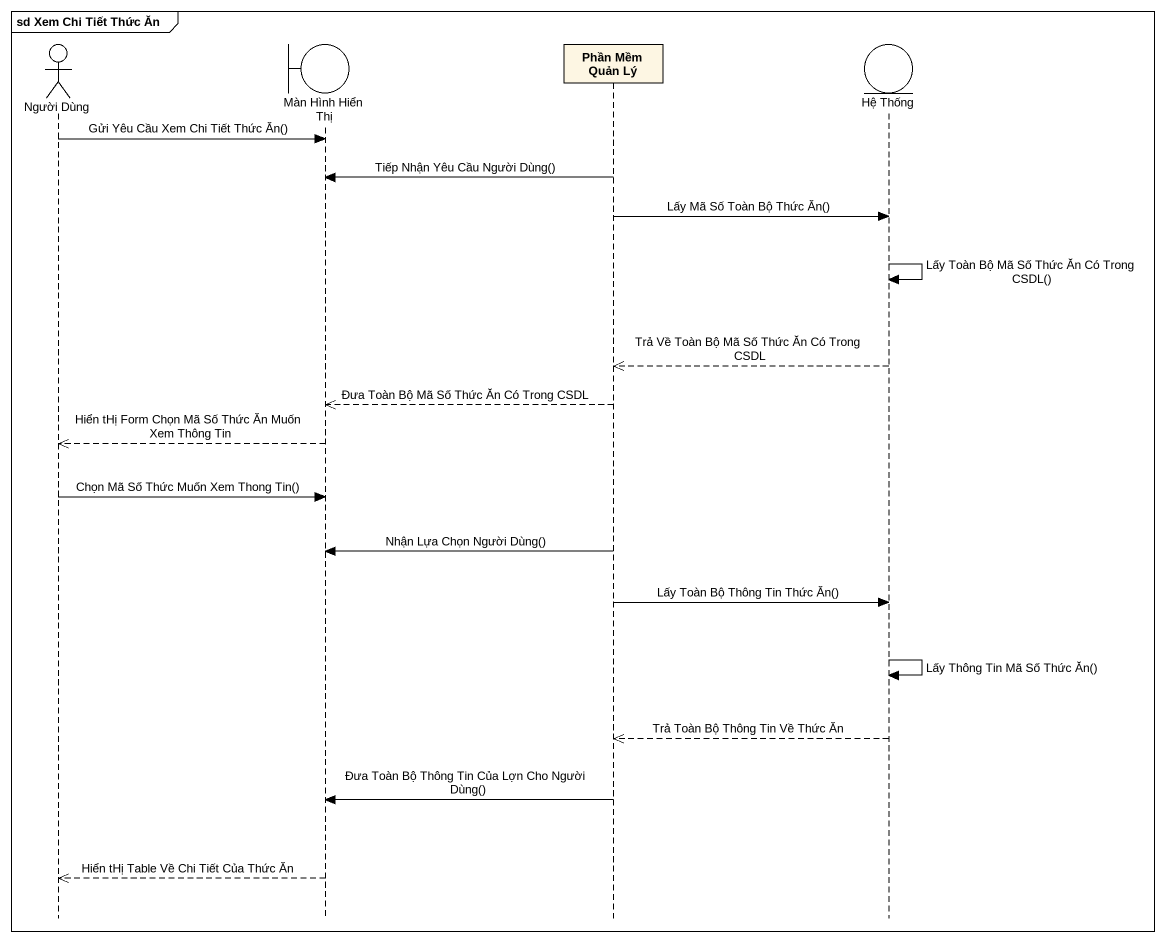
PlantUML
@startuml
mainframe sd Xem Chi Tiết Thức Ăn
hide footbox
actor "Người Dùng" as Người_Dùng
boundary "Màn Hình Hiển Thị" as Màn_Hình_Hiển_Thị
participant "Phần Mềm Quản Lý" as Phần_Mềm_Quản_Lý
entity "Hệ Thống" as Hệ_Thống

Người_Dùng -> Màn_Hình_Hiển_Thị : Gửi Yêu Cầu Xem Chi Tiết Thức Ăn()
Phần_Mềm_Quản_Lý -> Màn_Hình_Hiển_Thị : Tiếp Nhận Yêu Cầu Người Dùng()
Phần_Mềm_Quản_Lý -> Hệ_Thống : Lấy Mã Số Toàn Bộ Thức Ăn()
Hệ_Thống -> Hệ_Thống : Lấy Toàn Bộ Mã Số Thức Ăn Có Trong CSDL()
Hệ_Thống -->> Phần_Mềm_Quản_Lý : Trả Về Toàn Bộ Mã Số Thức Ăn Có Trong CSDL
Phần_Mềm_Quản_Lý -->> Màn_Hình_Hiển_Thị : Đưa Toàn Bộ Mã Số Thức Ăn Có Trong CSDL
Màn_Hình_Hiển_Thị -->> Người_Dùng : Hiển tHị Form Chọn Mã Số Thức Ăn Muốn Xem Thông Tin
Người_Dùng -> Màn_Hình_Hiển_Thị : Chọn Mã Số Thức Muốn Xem Thong Tin()
Phần_Mềm_Quản_Lý -> Màn_Hình_Hiển_Thị : Nhận Lựa Chọn Người Dùng()
Phần_Mềm_Quản_Lý -> Hệ_Thống : Lấy Toàn Bộ Thông Tin Thức Ăn()
Hệ_Thống -> Hệ_Thống : Lấy Thông Tin Mã Số Thức Ăn()
Hệ_Thống -->> Phần_Mềm_Quản_Lý : Trả Toàn Bộ Thông Tin Về Thức Ăn
Phần_Mềm_Quản_Lý -> Màn_Hình_Hiển_Thị : Đưa Toàn Bộ Thông Tin Của Lợn Cho Người Dùng()
Màn_Hình_Hiển_Thị -->> Người_Dùng : Hiển tHị Table Về Chi Tiết Của Thức Ăn
@enduml
